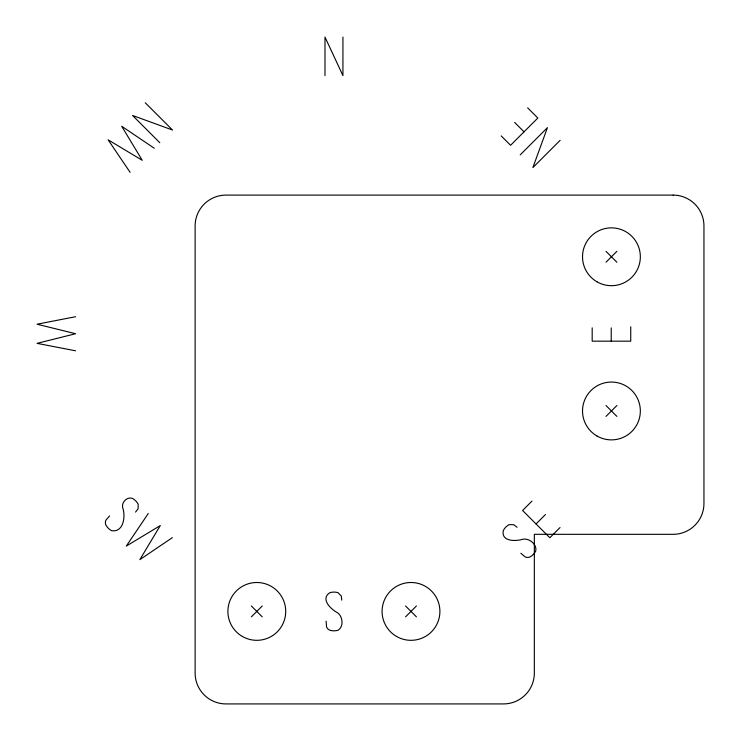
<?xml version="1.0" encoding="UTF-8"?>
<svg xmlns="http://www.w3.org/2000/svg" width="741" height="741" viewBox="0 0 741 741"><rect width="100%" height="100%" fill="white"/><g stroke="black" fill="none" stroke-linecap="round" stroke-linejoin="round"><path stroke-width="1.11" d="M592.189 327.874L592.189 341.166L630.739 341.166L630.739 326.753M611.223 341.166L611.223 327.874M148.256 513.532L126.294 546.089L160.288 525.573L139.845 559.64L172.357 537.642M109.575 515.893L105.852 520.284A6.178 6.178 0 0 0 105.833 524.924A14.218 14.218 0 0 0 111.613 530.704C123.979 532.566 125.729 515.745 122.58 507.335C121.617 502.055 127.119 496.516 132.389 498.378A14.218 14.218 0 0 1 138.169 504.158L138.113 508.798L135.538 512.077M520.182 154.888L547.442 127.637L532.881 167.586L560.14 140.327M251.347 616.864L262.249 605.962M605.99 262.231L616.892 251.329M405.54 616.864L416.442 605.962M605.99 416.414L616.892 405.512M531.982 501.083L522.59 510.484L549.841 537.744L560.039 527.546M536.039 523.943L545.441 514.541M75.601 316.713L37.05 324.206L75.601 333.728L37.05 343.361L75.601 350.808M154.285 148.246L121.691 126.257L142.235 160.297L108.121 139.827L130.147 172.384M527.638 107.834L537.836 118.032L510.577 145.282L501.185 135.89M514.643 122.432L524.035 131.824M605.99 251.329L616.892 262.231M605.99 405.512L616.892 416.414M145.245 102.767L172.505 130.027L132.556 115.466L159.806 142.726M517.051 527.286L513.772 524.711L509.123 524.656A14.218 14.218 0 0 0 503.343 530.436C500.805 541.791 515.903 541.421 522.785 539.244C529.148 537.864 537.429 544.515 535.678 551.211A14.218 14.218 0 0 1 529.898 556.982A6.178 6.178 0 0 1 525.249 556.973L520.858 553.249M405.54 605.962L416.442 616.864M251.347 605.962L262.249 616.864M342.935 37.078L342.935 75.619L324.984 37.078L324.984 75.619M341.768 600.145L341.277 596.014L338.026 592.68A14.218 14.218 0 0 0 329.856 592.68C320.019 598.923 330.958 609.334 337.368 612.668C342.842 616.179 343.991 626.747 338.026 630.239A14.218 14.218 0 0 1 329.856 630.239A6.178 6.178 0 0 1 326.577 626.932L326.105 621.199M673.115 195.105L225.968 195.105A30.835 30.835 0 0 0 195.124 225.94L195.124 673.087A30.835 30.835 0 0 0 225.968 703.922L503.5 703.922A30.835 30.835 0 0 0 534.344 673.087L534.344 534.317L673.115 534.317A30.835 30.835 0 0 0 703.95 503.482L703.95 225.94A30.835 30.835 0 0 0 673.115 195.105M596.977 436.004A28.908 28.908 0 0 0 640.344 410.968A28.908 28.908 0 0 0 596.977 385.931A28.908 28.908 0 0 0 596.977 436.004M242.344 636.445A28.908 28.908 0 0 0 285.711 611.408A28.908 28.908 0 0 0 242.344 586.372A28.908 28.908 0 0 0 242.344 636.445M396.537 636.445A28.908 28.908 0 0 0 439.904 611.408A28.908 28.908 0 0 0 396.537 586.372A28.908 28.908 0 0 0 396.537 636.445M596.977 281.812A28.908 28.908 0 0 0 640.344 256.775A28.908 28.908 0 0 0 596.977 231.738A28.908 28.908 0 0 0 596.977 281.812"/></g></svg>
